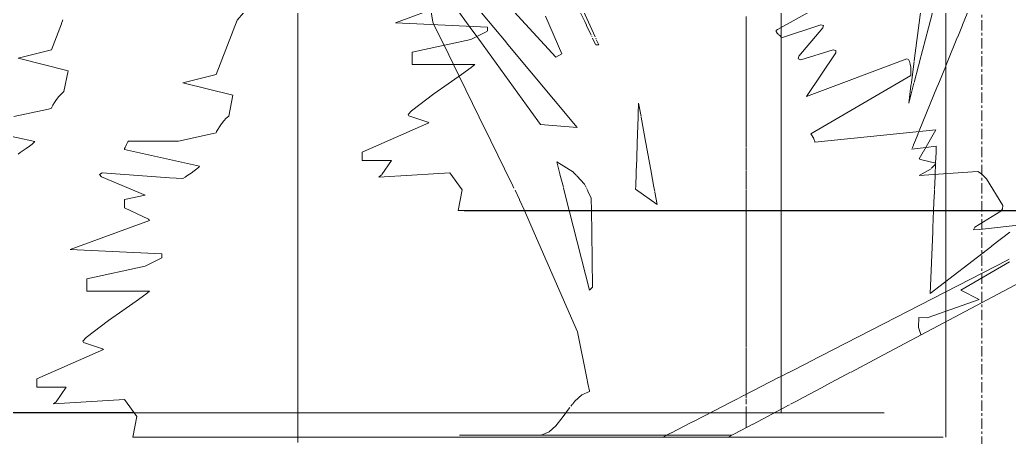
# Model space of a CAD drawing. Header units: inches. Extents: x -8991 to -6983, y -226 to 479.
# Drawn here: x -7423.88 to -7376.06, y -56.16 to -35.99 of the extents above; entities that cross this region are included whole.
import ezdxf

# ---------------------------------------------------------------- set-up
doc = ezdxf.new("R2010")
doc.units = ezdxf.units.IN
doc.header["$MEASUREMENT"] = 0
doc.linetypes.add('Grid Line 1_2_', pattern=[0.875, 0.5, -0.125, 0.125, -0.125])
for name, color, linetype, lineweight in [('A-DETL-GENF', 92, 'Continuous', 9), ('C-TOPO', 7, 'Continuous', 9), ('S-FNDN', 32, 'Continuous', 18), ('S-GRID-1', 1, 'Grid Line 1_2_', 9)]:
    doc.layers.add(name, color=color, linetype=linetype, lineweight=lineweight)

# ---------------------------------------------------------------- blocks, each defined once
blk = doc.blocks.new('fountain grass 26747 - fountain grass 26747-1770214-Section 26')
at = {"layer": 'A-DETL-GENF'}
for p, q in [((-8460.624, -35.3), (-8462.893, -36.136)), ((-8462.893, -36.136), (-8458.46, -36.338)), ((-8458.46, -36.338), (-8458.46, -36.539)), ((-8458.482, -36.55), (-8459.266, -36.942)), ((-8459.266, -36.942), (-8462.087, -37.547)), ((-8462.087, -37.547), (-8462.087, -38.151)), ((-8462.087, -38.151), (-8459.065, -38.151)), ((-8459.065, -38.151), (-8459.247, -38.299)), ((-8459.715, -38.633), (-8460.353, -39.082)), ((-8459.247, -38.299), (-8459.715, -38.633)), ((-8460.353, -39.082), (-8461.045, -39.573)), ((-8461.045, -39.573), (-8462.129, -40.389)), ((-8462.129, -40.389), (-8462.289, -40.569)), ((-8462.289, -40.569), (-8462.254, -40.635)), ((-8462.254, -40.635), (-8461.341, -40.936)), ((-8461.281, -40.972), (-8464.505, -42.383)), ((-8461.341, -40.936), (-8461.281, -40.972)), ((-8464.505, -42.383), (-8464.505, -42.786)), ((-8464.505, -42.786), (-8463.095, -42.786)), ((-8463.095, -42.786), (-8463.566, -43.467)), ((-8463.58, -43.487), (-8463.699, -43.591)), ((-8462.906, -43.545), (-8460.274, -43.39)), ((-8460.274, -43.39), (-8459.669, -44.196)), ((-8463.699, -43.591), (-8462.924, -43.546)), ((-8459.669, -44.196), (-8459.871, -45.203)), ((-8459.871, -45.203), (-8433.643, -45.206)), ((-8459.573, -45.211), (-8446.944, -45.211)), ((-8458.895, -45.211), (-8459.573, -45.211)), ((-8458.545, -45.211), (-8458.895, -45.211)), ((-8455.619, -45.211), (-8458.545, -45.211)), ((-8452.073, -45.211), (-8455.619, -45.211)), ((-8451.029, -45.211), (-8452.073, -45.211)), ((-8450.274, -45.211), (-8451.029, -45.211)), ((-8445.009, -45.211), (-8450.261, -45.211)), ((-8446.944, -45.211), (-8438.309, -45.211)), ((-8437.794, -45.211), (-8445.009, -45.211)), ((-8438.309, -45.211), (-8437.582, -45.211)), ((-8436.893, -45.211), (-8437.794, -45.211)), ((-8437.582, -45.211), (-8430.941, -45.211)), ((-8433.645, -45.211), (-8436.893, -45.211)), ((-8431.865, -45.211), (-8433.636, -45.211)), ((-8433.631, -45.206), (-8420.702, -45.207))]:
    blk.add_line(p, q, dxfattribs=at)
blk = doc.blocks.new('fountain grass 26747 - fountain grass 26747-V34-Section 26')
at = {"layer": 'A-DETL-GENF'}
for p, q in [((-8467.611, -33.636), (-8467.611, -37.464)), ((-8467.611, -36.465), (-8467.611, -35.457)), ((-8444.44, -36.465), (-8442.626, -35.457)), ((-8467.611, -36.23), (-8467.611, -36.868)), ((-8467.611, -36.263), (-8467.611, -36.23)), ((-8467.611, -36.384), (-8467.611, -36.263)), ((-8442.348, -36.23), (-8444.238, -36.868)), ((-8442.223, -36.263), (-8442.348, -36.23)), ((-8442.245, -36.384), (-8442.223, -36.263)), ((-8467.611, -37.753), (-8467.611, -36.384)), ((-8467.611, -36.502), (-8467.611, -36.465)), ((-8467.611, -36.56), (-8467.611, -36.502)), ((-8467.611, -36.628), (-8467.611, -36.56)), ((-8467.611, -36.701), (-8467.611, -36.628)), ((-8467.611, -36.771), (-8467.611, -36.701)), ((-8467.611, -36.829), (-8467.611, -36.771)), ((-8444.498, -36.502), (-8444.44, -36.465)), ((-8444.497, -36.56), (-8444.498, -36.502)), ((-8444.453, -36.628), (-8444.497, -36.56)), ((-8444.411, -36.675), (-8444.453, -36.628)), ((-8444.317, -36.771), (-8444.387, -36.701)), ((-8444.261, -36.829), (-8444.317, -36.771)), ((-8443.402, -37.753), (-8442.245, -36.384)), ((-8467.611, -36.868), (-8467.611, -36.829)), ((-8467.611, -37.184), (-8467.611, -37.344)), ((-8467.611, -37.464), (-8467.611, -37.184)), ((-8444.238, -36.868), (-8444.261, -36.829)), ((-8467.611, -37.344), (-8467.611, -37.748)), ((-8467.611, -37.435), (-8467.611, -37.916)), ((-8467.611, -37.472), (-8467.611, -37.435)), ((-8467.611, -37.586), (-8467.611, -37.472)), ((-8467.611, -39.689), (-8467.611, -37.586)), ((-8467.611, -37.748), (-8467.611, -38.472)), ((-8467.611, -37.875), (-8467.611, -37.753)), ((-8443.432, -37.875), (-8443.402, -37.753)), ((-8441.741, -37.435), (-8443.315, -37.916)), ((-8443.029, -39.689), (-8441.614, -37.586)), ((-8441.619, -37.472), (-8441.741, -37.435)), ((-8441.614, -37.586), (-8441.619, -37.472)), ((-8467.611, -37.907), (-8467.611, -37.875)), ((-8467.611, -37.875), (-8467.611, -38.548)), ((-8467.611, -37.916), (-8467.611, -37.875)), ((-8467.611, -37.996), (-8467.611, -37.907)), ((-8467.611, -38.126), (-8467.611, -37.996)), ((-8467.611, -38.277), (-8467.611, -38.126)), ((-8443.315, -37.916), (-8443.432, -37.875)), ((-8438.193, -37.875), (-8443.029, -39.689)), ((-8438.113, -37.907), (-8438.193, -37.875)), ((-8438.058, -37.996), (-8438.113, -37.907)), ((-8438.022, -38.126), (-8438.058, -37.996)), ((-8438.002, -38.277), (-8438.022, -38.126)), ((-8467.611, -38.432), (-8467.611, -38.277)), ((-8467.611, -38.573), (-8467.611, -38.432)), ((-8467.611, -38.472), (-8467.611, -38.498)), ((-8467.611, -38.498), (-8467.611, -38.593)), ((-8467.611, -38.548), (-8467.611, -39.689)), ((-8467.611, -38.681), (-8467.611, -38.573)), ((-8467.611, -38.593), (-8467.611, -38.787)), ((-8467.611, -38.673), (-8467.611, -38.826)), ((-8467.611, -41.091), (-8467.611, -38.673)), ((-8467.611, -39.845), (-8467.611, -38.681)), ((-8442.828, -41.502), (-8437.992, -38.681)), ((-8437.994, -38.421), (-8438.002, -38.277)), ((-8437.991, -38.573), (-8437.993, -38.432)), ((-8437.992, -38.681), (-8437.991, -38.573)), ((-8467.611, -38.787), (-8467.611, -39.106)), ((-8467.611, -38.826), (-8467.611, -40.285)), ((-8467.611, -39.066), (-8467.611, -39.076)), ((-8467.611, -40.285), (-8467.611, -39.066)), ((-8467.611, -39.076), (-8467.611, -39.184)), ((-8467.611, -39.106), (-8467.611, -39.578)), ((-8467.611, -39.184), (-8467.611, -40.028)), ((-8467.611, -39.435), (-8467.611, -39.479)), ((-8467.611, -40.105), (-8467.611, -39.435)), ((-8467.611, -39.479), (-8467.611, -39.564)), ((-8467.611, -39.564), (-8467.611, -40.595)), ((-8467.611, -39.578), (-8467.611, -41.091)), ((-8467.611, -41.498), (-8467.611, -39.845)), ((-8467.611, -40.028), (-8467.611, -40.084)), ((-8467.611, -40.084), (-8467.611, -40.105)), ((-8467.611, -40.595), (-8467.611, -40.688)), ((-8467.611, -40.688), (-8467.611, -41.091)), ((-8467.611, -41.091), (-8467.611, -42.099)), ((-8467.611, -41.142), (-8467.611, -43.912)), ((-8467.611, -42.099), (-8467.611, -41.142)), ((-8467.611, -42.711), (-8467.611, -41.301)), ((-8467.611, -41.301), (-8467.611, -41.632)), ((-8467.611, -41.543), (-8467.611, -41.502)), ((-8467.611, -41.593), (-8467.611, -41.551)), ((-8442.795, -41.543), (-8442.828, -41.502)), ((-8442.757, -41.601), (-8442.795, -41.543)), ((-8436.783, -41.301), (-8442.626, -41.905)), ((-8437.384, -42.353), (-8436.783, -41.301)), ((-8467.611, -41.67), (-8467.611, -41.601)), ((-8467.611, -41.632), (-8467.611, -41.905)), ((-8467.611, -41.742), (-8467.611, -41.67)), ((-8467.611, -41.81), (-8467.611, -41.742)), ((-8467.611, -41.867), (-8467.611, -41.81)), ((-8467.611, -41.905), (-8467.611, -41.867)), ((-8442.719, -41.67), (-8442.757, -41.601)), ((-8442.689, -41.731), (-8442.719, -41.67)), ((-8442.66, -41.796), (-8442.684, -41.742)), ((-8442.634, -41.867), (-8442.654, -41.81)), ((-8442.626, -41.905), (-8442.632, -41.876)), ((-8437.589, -42.711), (-8437.396, -42.375)), ((-8467.611, -42.744), (-8467.611, -42.711)), ((-8467.611, -42.913), (-8467.611, -42.744)), ((-8467.611, -42.984), (-8467.611, -42.913)), ((-8467.611, -43.186), (-8467.611, -42.984)), ((-8437.533, -42.744), (-8437.589, -42.711)), ((-8436.783, -42.913), (-8437.533, -42.744)), ((-8436.994, -43.165), (-8436.813, -42.984)), ((-8436.813, -42.984), (-8436.783, -42.913)), ((-8467.611, -43.517), (-8467.611, -43.191)), ((-8467.611, -43.432), (-8467.611, -43.316)), ((-8467.611, -43.316), (-8467.611, -43.517)), ((-8467.611, -43.677), (-8467.611, -43.432)), ((-8437.589, -43.517), (-8437.019, -43.189)), ((-8434.768, -43.316), (-8437.589, -43.517)), ((-8434.576, -43.432), (-8434.753, -43.324)), ((-8434.338, -43.677), (-8434.563, -43.446)), ((-8467.611, -44.969), (-8467.611, -43.677)), ((-8467.611, -43.912), (-8467.611, -44.517)), ((-8433.555, -44.968), (-8434.338, -43.677)), ((-8467.611, -44.517), (-8467.611, -44.681)), ((-8467.611, -44.681), (-8467.611, -45.019)), ((-8467.611, -45.129), (-8467.611, -44.969)), ((-8467.611, -45.019), (-8467.611, -45.473)), ((-8467.611, -45.227), (-8467.611, -45.129)), ((-8467.611, -45.438), (-8467.611, -45.227)), ((-8434.905, -46.004), (-8433.651, -45.227)), ((-8433.651, -45.227), (-8433.559, -45.129)), ((-8433.559, -45.129), (-8433.555, -44.968)), ((-8467.611, -46.004), (-8467.611, -45.444)), ((-8467.611, -45.473), (-8467.611, -45.988)), ((-8467.611, -45.935), (-8467.611, -45.882)), ((-8467.611, -45.882), (-8467.611, -46.115)), ((-8432.519, -45.882), (-8434.684, -46.115)), ((-8467.611, -46.058), (-8467.611, -45.935)), ((-8467.611, -45.988), (-8467.611, -46.508)), ((-8467.611, -46.136), (-8467.611, -46.004)), ((-8467.611, -46.212), (-8467.611, -46.058)), ((-8467.611, -46.115), (-8467.611, -46.136)), ((-8467.611, -46.676), (-8467.611, -46.212)), ((-8434.969, -46.136), (-8434.905, -46.004)), ((-8434.684, -46.115), (-8434.969, -46.136)), ((-8467.611, -46.508), (-8467.611, -46.976)), ((-8467.611, -47.144), (-8467.611, -46.689)), ((-8467.611, -46.976), (-8467.611, -47.189)), ((-8467.611, -47.271), (-8467.611, -47.144)), ((-8467.611, -47.189), (-8467.611, -47.337)), ((-8467.611, -47.658), (-8467.611, -47.271)), ((-8467.611, -47.337), (-8467.611, -49.957)), ((-8467.611, -47.748), (-8467.611, -47.677)), ((-8467.611, -47.95), (-8467.611, -47.748)), ((-8467.611, -48.353), (-8467.611, -47.95)), ((-8467.611, -48.756), (-8467.611, -48.353)), ((-8467.611, -49.54), (-8467.611, -48.756)), ((-8467.611, -49.965), (-8467.611, -49.562)), ((-8467.611, -49.957), (-8467.611, -50.36)), ((-8467.611, -50.021), (-8467.611, -49.986)), ((-8467.611, -50.771), (-8467.611, -50.021)), ((-8467.611, -50.36), (-8467.611, -50.964)), ((-8467.611, -50.816), (-8467.611, -50.771)), ((-8467.611, -50.972), (-8467.611, -50.828)), ((-8467.611, -50.964), (-8467.611, -51.972)), ((-8467.611, -51.055), (-8467.611, -50.972)), ((-8467.611, -51.179), (-8467.611, -51.055)), ((-8467.611, -51.778), (-8467.611, -51.179)), ((-8467.611, -52.181), (-8467.611, -51.778)), ((-8467.611, -51.972), (-8467.611, -52.076)), ((-8467.611, -52.076), (-8467.611, -52.208)), ((-8467.611, -52.584), (-8467.611, -52.181)), ((-8467.611, -52.208), (-8467.611, -52.352)), ((-8467.611, -52.352), (-8467.611, -52.495)), ((-8467.611, -52.495), (-8467.611, -52.623)), ((-8467.611, -52.64), (-8467.611, -52.584)), ((-8467.611, -52.623), (-8467.611, -52.722)), ((-8467.611, -53.299), (-8467.611, -52.64)), ((-8467.611, -52.722), (-8467.611, -52.778)), ((-8467.611, -52.778), (-8467.611, -52.818)), ((-8467.611, -52.818), (-8467.611, -53.181)), ((-8467.611, -53.181), (-8467.611, -53.221)), ((-8467.611, -53.221), (-8467.611, -53.279)), ((-8467.611, -53.279), (-8467.611, -53.347)), ((-8467.611, -53.39), (-8467.611, -53.309)), ((-8467.611, -53.347), (-8467.611, -53.418)), ((-8467.611, -53.501), (-8467.611, -53.39)), ((-8467.611, -53.418), (-8467.611, -53.486)), ((-8467.611, -53.486), (-8467.611, -53.543)), ((-8467.611, -53.573), (-8467.611, -53.512)), ((-8467.611, -53.543), (-8467.611, -53.584)), ((-8467.611, -53.584), (-8467.611, -54.39)), ((-8467.611, -53.663), (-8467.611, -53.636)), ((-8467.611, -53.713), (-8467.611, -53.685)), ((-8467.611, -54.16), (-8467.611, -53.751)), ((-8467.611, -54.599), (-8467.611, -54.202)), ((-8467.611, -54.39), (-8467.611, -54.438)), ((-8467.611, -54.438), (-8467.611, -54.517)), ((-8467.611, -54.517), (-8467.611, -54.615)), ((-8467.611, -54.658), (-8467.611, -54.607)), ((-8467.611, -54.615), (-8467.611, -54.723)), ((-8467.611, -54.967), (-8467.611, -54.678)), ((-8467.611, -54.948), (-8467.611, -54.711)), ((-8467.611, -54.711), (-8467.611, -54.793)), ((-8467.611, -54.723), (-8467.611, -54.829)), ((-8467.611, -54.793), (-8467.611, -54.906)), ((-8467.611, -54.829), (-8467.611, -54.923)), ((-8467.611, -54.906), (-8467.611, -55.8)), ((-8467.611, -54.923), (-8467.611, -54.994)), ((-8467.611, -54.994), (-8467.611, -54.948)), ((-8467.611, -55.186), (-8467.611, -54.977)), ((-8467.611, -55.227), (-8467.611, -55.204)), ((-8467.611, -55.405), (-8467.611, -55.246)), ((-8467.611, -56.156), (-8467.611, -55.405)), ((-8467.611, -55.8), (-8467.611, -56.002)), ((-8467.611, -56.002), (-8467.611, -56.405))]:
    blk.add_line(p, q, dxfattribs=at)
blk = doc.blocks.new('fountain grass 26747 - fountain grass 26747-V35-Section 26')
at = {"layer": 'A-DETL-GENF'}
for p, q in [((-8470.243, -35.645), (-8470.556, -36.006)), ((-8436.303, -35.645), (-8436.303, -36.006)), ((-8470.556, -36.006), (-8471.564, -38.626)), ((-8436.303, -36.346), (-8436.303, -35.94)), ((-8436.303, -36.006), (-8436.303, -38.626)), ((-8436.303, -36.417), (-8436.303, -36.346)), ((-8436.303, -36.619), (-8436.303, -36.417)), ((-8436.303, -37.022), (-8436.303, -36.619)), ((-8436.303, -37.425), (-8436.303, -37.022)), ((-8436.303, -38.209), (-8436.303, -37.425)), ((-8436.303, -38.634), (-8436.303, -38.231)), ((-8471.564, -38.626), (-8473.176, -39.029)), ((-8436.303, -38.626), (-8436.303, -39.029)), ((-8436.303, -38.69), (-8436.303, -38.655)), ((-8436.303, -39.44), (-8436.303, -38.69)), ((-8473.176, -39.029), (-8470.758, -39.633)), ((-8436.303, -39.029), (-8436.303, -39.633)), ((-8470.758, -39.633), (-8470.959, -40.641)), ((-8436.303, -39.641), (-8436.303, -39.44)), ((-8436.303, -39.633), (-8436.303, -40.641)), ((-8436.303, -39.724), (-8436.303, -39.641)), ((-8436.303, -39.848), (-8436.303, -39.724)), ((-8436.303, -40.447), (-8436.303, -39.848)), ((-8470.959, -40.641), (-8471.076, -40.745)), ((-8436.303, -40.85), (-8436.303, -40.447)), ((-8436.303, -40.641), (-8436.303, -40.745)), ((-8471.308, -41.021), (-8471.409, -41.164)), ((-8471.195, -40.876), (-8471.308, -41.021)), ((-8471.076, -40.745), (-8471.195, -40.876)), ((-8436.303, -40.745), (-8436.303, -40.877)), ((-8436.303, -41.253), (-8436.303, -40.85)), ((-8436.303, -40.877), (-8436.303, -41.021)), ((-8436.303, -41.021), (-8436.303, -41.164)), ((-8471.707, -41.487), (-8473.377, -41.85)), ((-8471.564, -41.447), (-8471.707, -41.487)), ((-8471.544, -41.391), (-8471.564, -41.447)), ((-8471.49, -41.292), (-8471.544, -41.391)), ((-8471.409, -41.164), (-8471.49, -41.292)), ((-8436.303, -41.164), (-8436.303, -41.292)), ((-8436.303, -41.309), (-8436.303, -41.253)), ((-8436.303, -41.292), (-8436.303, -41.391)), ((-8436.303, -42.059), (-8436.303, -41.309)), ((-8436.303, -41.391), (-8436.303, -41.447)), ((-8436.303, -41.447), (-8436.303, -41.487)), ((-8436.303, -41.487), (-8436.303, -41.85)), ((-8475.901, -42.016), (-8475.937, -42.087)), ((-8475.863, -41.948), (-8475.901, -42.016)), ((-8475.826, -41.89), (-8475.863, -41.948)), ((-8475.795, -41.85), (-8475.826, -41.89)), ((-8473.377, -41.85), (-8475.795, -41.85)), ((-8436.303, -41.85), (-8436.303, -41.89)), ((-8436.303, -41.89), (-8436.303, -41.948)), ((-8436.303, -41.948), (-8436.303, -42.016)), ((-8436.303, -42.016), (-8436.303, -42.087)), ((-8436.303, -42.241), (-8436.303, -42.059)), ((-8475.989, -42.212), (-8475.997, -42.253)), ((-8475.997, -42.253), (-8472.37, -43.059)), ((-8475.968, -42.155), (-8475.989, -42.212)), ((-8475.937, -42.087), (-8475.968, -42.155)), ((-8436.303, -42.087), (-8436.303, -42.155)), ((-8436.303, -42.155), (-8436.303, -42.212)), ((-8436.303, -42.212), (-8436.303, -42.253)), ((-8436.303, -42.253), (-8436.303, -43.059)), ((-8436.303, -42.332), (-8436.303, -42.261)), ((-8436.303, -42.381), (-8436.303, -42.354)), ((-8436.303, -42.865), (-8436.303, -42.403)), ((-8436.303, -43.268), (-8436.303, -42.865)), ((-8477.068, -43.38), (-8477.206, -43.462)), ((-8477.206, -43.462), (-8477.106, -43.575)), ((-8473.824, -43.617), (-8477.068, -43.38)), ((-8472.928, -43.498), (-8473.068, -43.592)), ((-8472.774, -43.391), (-8472.928, -43.498)), ((-8472.624, -43.284), (-8472.774, -43.391)), ((-8472.494, -43.186), (-8472.624, -43.284)), ((-8472.404, -43.107), (-8472.494, -43.186)), ((-8472.37, -43.059), (-8472.404, -43.107)), ((-8436.303, -43.059), (-8436.303, -43.107)), ((-8436.303, -43.107), (-8436.303, -43.186)), ((-8436.303, -43.186), (-8436.303, -43.284)), ((-8436.303, -43.422), (-8436.303, -43.276)), ((-8436.303, -43.284), (-8436.303, -43.391)), ((-8436.303, -43.617), (-8436.303, -43.38)), ((-8436.303, -43.38), (-8436.303, -43.462)), ((-8436.303, -43.391), (-8436.303, -43.498)), ((-8436.303, -43.873), (-8436.303, -43.425)), ((-8436.303, -43.462), (-8436.303, -43.575)), ((-8436.303, -43.498), (-8436.303, -43.592)), ((-8477.106, -43.575), (-8474.989, -44.469)), ((-8473.176, -43.663), (-8473.824, -43.617)), ((-8473.068, -43.592), (-8473.176, -43.663)), ((-8436.303, -43.575), (-8436.303, -44.469)), ((-8436.303, -43.592), (-8436.303, -43.663)), ((-8436.303, -43.663), (-8436.303, -43.617)), ((-8436.303, -44.074), (-8436.303, -43.873)), ((-8436.303, -44.88), (-8436.303, -44.074)), ((-8474.989, -44.469), (-8475.997, -44.671)), ((-8475.997, -44.671), (-8475.997, -45.074)), ((-8436.303, -44.469), (-8436.303, -44.671)), ((-8436.303, -44.671), (-8436.303, -45.074)), ((-8436.303, -45.283), (-8436.303, -44.88)), ((-8475.997, -45.074), (-8474.837, -45.626)), ((-8436.303, -45.074), (-8436.303, -45.626)), ((-8436.303, -46.089), (-8436.303, -45.283)), ((-8474.788, -45.678), (-8478.616, -47.088)), ((-8474.837, -45.626), (-8474.788, -45.678)), ((-8436.303, -45.626), (-8436.303, -45.678)), ((-8436.303, -45.678), (-8436.303, -47.088)), ((-8436.303, -45.686), (-8436.303, -46.089)), ((-8436.303, -45.887), (-8436.303, -45.686)), ((-8436.303, -47.701), (-8436.303, -45.887)), ((-8478.616, -47.088), (-8474.183, -47.29)), ((-8474.183, -47.29), (-8474.183, -47.491)), ((-8436.303, -47.088), (-8436.303, -47.29)), ((-8436.303, -47.29), (-8436.303, -47.491)), ((-8474.183, -47.491), (-8474.989, -47.894)), ((-8436.303, -47.491), (-8436.303, -47.894)), ((-8436.303, -47.765), (-8436.303, -47.701)), ((-8436.303, -48.104), (-8436.303, -47.765)), ((-8474.989, -47.894), (-8477.81, -48.499)), ((-8436.303, -47.894), (-8436.303, -48.499)), ((-8436.303, -49.917), (-8436.303, -48.104)), ((-8477.81, -48.499), (-8477.81, -49.103)), ((-8436.303, -48.499), (-8436.303, -49.103)), ((-8477.81, -49.103), (-8474.788, -49.103)), ((-8474.788, -49.103), (-8474.97, -49.251)), ((-8436.303, -49.103), (-8436.303, -49.251)), ((-8475.437, -49.585), (-8476.076, -50.034)), ((-8474.97, -49.251), (-8475.437, -49.585)), ((-8436.303, -49.251), (-8436.303, -49.585)), ((-8436.303, -49.585), (-8436.303, -50.034)), ((-8476.076, -50.034), (-8476.768, -50.525)), ((-8436.303, -49.947), (-8436.303, -49.917)), ((-8436.303, -50.026), (-8436.303, -49.947)), ((-8436.303, -50.135), (-8436.303, -50.026)), ((-8436.303, -50.034), (-8436.303, -50.525)), ((-8436.303, -50.257), (-8436.303, -50.135)), ((-8476.768, -50.525), (-8477.852, -51.341)), ((-8436.303, -50.374), (-8436.303, -50.257)), ((-8436.303, -50.468), (-8436.303, -50.395)), ((-8436.303, -50.522), (-8436.303, -50.468)), ((-8436.303, -52.721), (-8436.303, -50.522)), ((-8436.303, -50.525), (-8436.303, -51.341)), ((-8477.852, -51.341), (-8478.012, -51.521)), ((-8478.012, -51.521), (-8477.976, -51.587)), ((-8477.976, -51.587), (-8477.063, -51.888)), ((-8436.303, -51.341), (-8436.303, -51.521)), ((-8436.303, -51.521), (-8436.303, -51.587)), ((-8436.303, -51.587), (-8436.303, -51.888)), ((-8477.004, -51.924), (-8480.228, -53.335)), ((-8477.063, -51.888), (-8477.004, -51.924)), ((-8436.303, -51.888), (-8436.303, -51.924)), ((-8436.303, -51.924), (-8436.303, -53.335)), ((-8480.228, -53.335), (-8480.228, -53.738)), ((-8436.303, -53.335), (-8436.303, -53.738)), ((-8480.228, -53.738), (-8478.818, -53.738)), ((-8478.818, -53.738), (-8479.303, -54.439)), ((-8436.303, -53.738), (-8436.303, -54.439)), ((-8479.422, -54.544), (-8475.997, -54.342)), ((-8479.303, -54.439), (-8479.422, -54.544)), ((-8475.997, -54.342), (-8475.392, -55.148)), ((-8436.303, -54.544), (-8436.303, -54.342)), ((-8436.303, -54.342), (-8436.303, -55.148)), ((-8436.303, -54.439), (-8436.303, -54.544)), ((-8475.392, -55.148), (-8475.594, -56.156)), ((-8436.303, -55.148), (-8436.303, -56.156)), ((-8475.594, -56.156), (-8436.425, -56.159))]:
    blk.add_line(p, q, dxfattribs=at)
blk = doc.blocks.new('fountain grass 26747 - fountain grass 26747-V37-Section 26')
at = {"layer": 'A-DETL-GENF'}
for p, q in [((-8444.268, -34.82), (-8444.268, -37.439)), ((-8479.046, -36.183), (-8479.529, -37.439)), ((-8478.974, -35.996), (-8479.04, -36.169)), ((-8444.268, -36.357), (-8444.268, -36.323)), ((-8444.268, -36.819), (-8444.268, -36.369)), ((-8444.268, -37.005), (-8444.268, -36.828)), ((-8444.268, -37.096), (-8444.268, -37.056)), ((-8479.529, -37.439), (-8481.141, -37.842)), ((-8444.268, -37.439), (-8444.268, -37.842)), ((-8481.141, -37.842), (-8478.723, -38.447)), ((-8444.268, -37.842), (-8444.268, -38.447)), ((-8478.723, -38.447), (-8478.924, -39.454)), ((-8444.268, -38.447), (-8444.268, -39.454)), ((-8479.041, -39.559), (-8479.16, -39.69)), ((-8478.924, -39.454), (-8479.041, -39.559)), ((-8444.268, -39.454), (-8444.268, -39.559)), ((-8444.268, -39.559), (-8444.268, -39.69)), ((-8479.455, -40.106), (-8479.509, -40.205)), ((-8479.374, -39.978), (-8479.455, -40.106)), ((-8479.273, -39.834), (-8479.374, -39.978)), ((-8479.16, -39.69), (-8479.273, -39.834)), ((-8444.268, -39.69), (-8444.268, -39.834)), ((-8444.268, -39.834), (-8444.268, -39.978)), ((-8444.268, -39.978), (-8444.268, -40.106)), ((-8444.268, -40.106), (-8444.268, -40.205)), ((-8479.671, -40.301), (-8481.342, -40.663)), ((-8479.529, -40.26), (-8479.671, -40.301)), ((-8479.509, -40.205), (-8479.529, -40.26)), ((-8444.268, -40.205), (-8444.268, -40.26)), ((-8444.268, -40.26), (-8444.268, -40.301)), ((-8444.268, -40.301), (-8444.268, -40.663)), ((-8483.962, -41.066), (-8480.335, -41.872)), ((-8444.268, -40.663), (-8444.268, -40.704)), ((-8444.268, -40.704), (-8444.268, -40.761)), ((-8444.268, -40.761), (-8444.268, -40.829)), ((-8444.268, -40.829), (-8444.268, -40.9)), ((-8444.268, -40.9), (-8444.268, -40.968)), ((-8444.268, -40.968), (-8444.268, -41.026)), ((-8444.268, -41.026), (-8444.268, -41.051)), ((-8444.268, -41.066), (-8444.268, -41.872)), ((-8480.459, -41.999), (-8480.588, -42.098)), ((-8480.369, -41.921), (-8480.459, -41.999)), ((-8480.335, -41.872), (-8480.369, -41.921)), ((-8444.268, -41.872), (-8444.268, -41.909)), ((-8444.268, -41.921), (-8444.268, -41.997)), ((-8444.268, -41.999), (-8444.268, -42.076)), ((-8444.268, -42.076), (-8444.268, -42.004)), ((-8481.033, -42.405), (-8481.141, -42.477)), ((-8480.893, -42.311), (-8481.033, -42.405)), ((-8480.739, -42.205), (-8480.893, -42.311)), ((-8480.588, -42.098), (-8480.739, -42.205)), ((-8444.268, -42.136), (-8444.268, -42.089)), ((-8444.268, -42.098), (-8444.268, -42.197)), ((-8444.268, -42.17), (-8444.268, -42.141)), ((-8444.268, -42.236), (-8444.268, -42.197)), ((-8444.268, -42.197), (-8444.268, -42.275)), ((-8444.268, -42.431), (-8444.268, -42.197)), ((-8444.268, -42.205), (-8444.268, -42.311)), ((-8444.268, -42.275), (-8444.268, -42.389)), ((-8444.268, -42.311), (-8444.268, -42.405)), ((-8444.268, -42.389), (-8444.268, -43.277)), ((-8444.268, -42.405), (-8444.268, -42.477)), ((-8444.268, -42.477), (-8444.268, -42.431)), ((-8444.268, -43.283), (-8444.268, -43.484)), ((-8444.268, -43.501), (-8444.268, -43.887)), ((-8444.268, -43.887), (-8444.268, -44.44)), ((-8444.268, -44.44), (-8444.268, -44.492)), ((-8444.268, -44.492), (-8444.268, -45.902)), ((-8444.268, -45.902), (-8444.268, -46.104)), ((-8444.268, -46.104), (-8444.268, -46.305)), ((-8444.268, -46.305), (-8444.268, -46.704)), ((-8444.268, -46.708), (-8444.268, -47.313)), ((-8444.268, -47.334), (-8444.268, -47.917)), ((-8444.268, -47.917), (-8444.268, -48.065)), ((-8444.268, -48.065), (-8444.268, -48.399)), ((-8444.268, -48.399), (-8444.268, -48.848)), ((-8444.268, -48.848), (-8444.268, -49.339)), ((-8444.268, -49.339), (-8444.268, -50.155)), ((-8444.268, -50.155), (-8444.268, -50.335)), ((-8444.268, -50.335), (-8444.268, -50.401)), ((-8444.268, -50.401), (-8444.268, -50.702)), ((-8444.268, -50.702), (-8444.268, -50.738)), ((-8444.268, -50.738), (-8444.268, -52.148)), ((-8444.268, -52.148), (-8444.268, -52.551)), ((-8444.268, -52.551), (-8444.268, -53.253)), ((-8444.268, -53.156), (-8444.268, -53.962)), ((-8444.268, -53.357), (-8444.268, -53.156)), ((-8444.268, -53.268), (-8444.268, -53.357)), ((-8444.268, -53.962), (-8444.268, -54.969)), ((-8483.559, -54.969), (-8475.526, -54.97)), ((-8483.26, -54.977), (-8475.52, -54.977)), ((-8479.307, -54.977), (-8482.233, -54.977)), ((-8475.52, -54.977), (-8479.307, -54.977)), ((-8475.526, -54.97), (-8444.585, -54.973)), ((-8474.717, -54.977), (-8475.52, -54.977)), ((-8475.52, -54.977), (-8470.632, -54.977)), ((-8468.697, -54.977), (-8474.717, -54.977)), ((-8470.632, -54.977), (-8461.269, -54.977)), ((-8461.481, -54.977), (-8468.697, -54.977)), ((-8458.426, -54.977), (-8461.481, -54.977)), ((-8461.269, -54.977), (-8456.174, -54.977)), ((-8456.174, -54.977), (-8454.629, -54.977)), ((-8454.629, -54.977), (-8450.166, -54.977)), ((-8450.166, -54.977), (-8447.337, -54.977)), ((-8447.337, -54.977), (-8445.596, -54.977)), ((-8445.596, -54.977), (-8444.4, -54.977)), ((-8439.282, -54.977), (-8444.4, -54.977))]:
    blk.add_line(p, q, dxfattribs=at)
blk = doc.blocks.new('lupin 26755 - lupin 26755-V38-Section 26')
at = {"layer": 'A-DETL-GENF'}
for p, q in [((-8435.498, -36.236), (-8431.526, -26.514)), ((-8459.404, -34.851), (-8457.555, -37.069)), ((-8459.331, -36.298), (-8460.173, -35.134)), ((-8455.152, -37.788), (-8457.718, -34.989)), ((-8437.833, -37.978), (-8437.466, -35.154)), ((-8436.844, -35.259), (-8437.137, -36.372)), ((-8461.189, -35.508), (-8461.101, -36.102)), ((-8455.644, -35.808), (-8454.855, -37.64)), ((-8453.756, -36.066), (-8454, -35.551)), ((-8453.818, -35.578), (-8453.248, -36.819)), ((-8445.957, -36.443), (-8445.957, -35.836)), ((-8445.957, -35.836), (-8445.957, -36.443)), ((-8445.957, -36.443), (-8445.957, -35.836)), ((-8445.957, -35.836), (-8445.957, -36.102)), ((-8445.957, -36.443), (-8445.957, -35.836)), ((-8445.957, -35.836), (-8445.957, -36.443)), ((-8445.957, -36.443), (-8445.957, -35.836)), ((-8445.957, -35.836), (-8445.957, -36.443)), ((-8445.957, -36.443), (-8445.957, -35.836)), ((-8445.957, -35.836), (-8445.957, -36.443)), ((-8461.101, -36.102), (-8461.043, -36.22)), ((-8461.032, -36.242), (-8460.801, -36.713)), ((-8458.972, -36.795), (-8459.331, -36.298)), ((-8453.667, -36.255), (-8453.754, -36.072)), ((-8453.446, -36.724), (-8453.665, -36.26)), ((-8445.957, -36.102), (-8445.957, -36.443)), ((-8435.731, -36.807), (-8435.499, -36.24)), ((-8460.798, -36.721), (-8460.554, -37.218)), ((-8458.876, -36.927), (-8458.972, -36.795)), ((-8453.404, -36.813), (-8453.415, -36.79)), ((-8445.957, -36.452), (-8445.957, -36.503)), ((-8445.957, -36.503), (-8445.957, -36.452)), ((-8445.957, -36.503), (-8445.957, -36.452)), ((-8445.957, -36.452), (-8445.957, -36.503)), ((-8445.957, -36.503), (-8445.957, -36.452)), ((-8445.957, -36.452), (-8445.957, -36.503)), ((-8445.957, -36.503), (-8445.957, -36.452)), ((-8445.957, -36.452), (-8445.957, -36.503)), ((-8445.957, -36.503), (-8445.957, -36.452)), ((-8445.957, -36.452), (-8445.957, -36.503)), ((-8445.957, -36.749), (-8445.957, -36.518)), ((-8445.957, -36.518), (-8445.957, -36.749)), ((-8445.957, -36.749), (-8445.957, -36.518)), ((-8445.957, -36.518), (-8445.957, -36.749)), ((-8445.957, -36.749), (-8445.957, -36.518)), ((-8445.957, -36.518), (-8445.957, -36.749)), ((-8445.957, -36.749), (-8445.957, -36.518)), ((-8445.957, -36.518), (-8445.957, -36.749)), ((-8445.957, -36.749), (-8445.957, -36.518)), ((-8445.957, -36.518), (-8445.957, -36.749)), ((-8445.957, -38.092), (-8445.957, -36.767)), ((-8445.957, -36.767), (-8445.957, -38.092)), ((-8445.957, -38.092), (-8445.957, -36.767)), ((-8445.957, -36.767), (-8445.957, -38.092)), ((-8445.957, -38.092), (-8445.957, -36.767)), ((-8445.957, -36.767), (-8445.957, -38.092)), ((-8445.957, -37.788), (-8445.957, -36.767)), ((-8445.957, -36.767), (-8445.957, -37.64)), ((-8445.957, -37.195), (-8445.957, -36.767)), ((-8445.957, -36.767), (-8445.957, -37.195)), ((-8437.14, -36.384), (-8437.571, -38.017)), ((-8460.554, -37.218), (-8460.097, -38.151)), ((-8456.366, -40.397), (-8458.873, -36.931)), ((-8457.544, -37.082), (-8454.114, -41.199)), ((-8453.229, -37.184), (-8453.377, -36.87)), ((-8453.076, -37.195), (-8453.224, -37.195)), ((-8453.221, -36.879), (-8453.199, -36.925)), ((-8453.181, -36.966), (-8453.076, -37.195)), ((-8436.238, -38.049), (-8435.736, -36.819)), ((-8454.855, -37.64), (-8455.152, -37.788)), ((-8445.957, -37.64), (-8445.957, -37.788)), ((-8460.097, -38.151), (-8459.824, -38.71)), ((-8445.957, -38.641), (-8445.957, -38.107)), ((-8445.957, -38.107), (-8445.957, -38.641)), ((-8445.957, -38.641), (-8445.957, -38.107)), ((-8445.957, -38.107), (-8445.957, -39.173)), ((-8445.957, -39.173), (-8445.957, -38.107)), ((-8445.957, -38.107), (-8445.957, -39.173)), ((-8437.967, -39.011), (-8437.835, -37.996)), ((-8437.622, -38.21), (-8437.837, -39.026)), ((-8437.576, -38.035), (-8437.621, -38.207)), ((-8436.69, -39.155), (-8436.311, -38.226)), ((-8436.304, -38.209), (-8436.241, -38.056)), ((-8459.824, -38.71), (-8458.855, -40.689)), ((-8445.957, -39.173), (-8445.957, -38.645)), ((-8445.957, -38.645), (-8445.957, -39.173)), ((-8445.957, -39.173), (-8445.957, -38.645)), ((-8445.957, -40.098), (-8445.957, -39.183)), ((-8445.957, -39.183), (-8445.957, -40.012)), ((-8445.957, -40.012), (-8445.957, -39.183)), ((-8445.957, -39.183), (-8445.957, -40.098)), ((-8445.957, -40.098), (-8445.957, -39.183)), ((-8445.957, -39.183), (-8445.957, -40.098)), ((-8438.097, -40.012), (-8437.988, -39.173)), ((-8437.878, -39.179), (-8438.097, -40.012)), ((-8437.988, -39.168), (-8437.969, -39.027)), ((-8437.842, -39.043), (-8437.876, -39.173)), ((-8437.587, -41.35), (-8436.701, -39.181)), ((-8451.166, -40.525), (-8451.148, -40.012)), ((-8451.03, -40.66), (-8451.148, -40.012)), ((-8445.957, -40.098), (-8445.957, -40.012)), ((-8445.957, -40.098), (-8445.957, -40.012)), ((-8445.957, -40.193), (-8445.957, -40.119)), ((-8445.957, -40.193), (-8445.957, -40.119)), ((-8445.957, -40.193), (-8445.957, -40.119)), ((-8445.957, -40.119), (-8445.957, -40.193)), ((-8445.957, -40.193), (-8445.957, -40.119)), ((-8445.957, -40.119), (-8445.957, -40.193)), ((-8455.893, -41.05), (-8456.361, -40.404)), ((-8451.171, -40.67), (-8451.167, -40.547)), ((-8445.957, -41.945), (-8445.957, -40.201)), ((-8445.957, -41.945), (-8445.957, -40.201)), ((-8445.957, -41.945), (-8445.957, -40.201)), ((-8445.957, -40.201), (-8445.957, -41.945)), ((-8445.957, -41.05), (-8445.957, -40.201)), ((-8445.957, -40.201), (-8445.957, -41.199)), ((-8458.85, -40.699), (-8458.296, -41.832)), ((-8454.114, -41.199), (-8455.893, -41.05)), ((-8451.217, -41.946), (-8451.172, -40.682)), ((-8450.795, -41.955), (-8451.025, -40.69)), ((-8445.957, -41.199), (-8445.957, -41.07)), ((-8437.853, -42), (-8437.659, -41.527)), ((-8437.656, -41.519), (-8437.61, -41.408)), ((-8458.294, -41.834), (-8457.292, -43.881)), ((-8451.26, -43.151), (-8451.22, -42.034)), ((-8451.219, -42.017), (-8451.218, -41.988)), ((-8451.218, -41.986), (-8451.217, -41.96)), ((-8450.788, -41.989), (-8450.793, -41.961)), ((-8450.781, -42.028), (-8450.787, -41.997)), ((-8450.53, -43.412), (-8450.78, -42.034)), ((-8445.957, -42.027), (-8445.957, -41.95)), ((-8445.957, -42.027), (-8445.957, -41.95)), ((-8445.957, -42.027), (-8445.957, -41.95)), ((-8445.957, -41.95), (-8445.957, -42.027)), ((-8445.957, -42.09), (-8445.957, -42.04)), ((-8445.957, -42.09), (-8445.957, -42.04)), ((-8445.957, -42.09), (-8445.957, -42.04)), ((-8445.957, -42.04), (-8445.957, -42.09)), ((-8437.9, -42.118), (-8437.873, -42.05)), ((-8437.87, -42.043), (-8437.86, -42.019)), ((-8445.957, -42.125), (-8445.957, -42.09)), ((-8445.957, -42.09), (-8445.957, -42.125)), ((-8445.957, -42.125), (-8445.957, -42.09)), ((-8445.957, -42.125), (-8445.957, -42.09)), ((-8445.957, -42.125), (-8445.957, -42.09)), ((-8445.957, -42.09), (-8445.957, -42.125)), ((-8445.957, -43.259), (-8445.957, -42.153)), ((-8445.957, -42.153), (-8445.957, -42.237)), ((-8445.957, -42.237), (-8445.957, -42.153)), ((-8445.957, -43.259), (-8445.957, -42.153)), ((-8445.957, -43.259), (-8445.957, -42.153)), ((-8445.957, -42.153), (-8445.957, -43.259)), ((-8437.269, -42.152), (-8437.949, -42.237)), ((-8437.948, -42.234), (-8437.937, -42.207)), ((-8437.922, -42.17), (-8437.905, -42.13)), ((-8436.763, -42.088), (-8437.269, -42.152)), ((-8436.797, -42.909), (-8436.775, -42.391)), ((-8436.774, -42.369), (-8436.769, -42.227)), ((-8436.769, -42.227), (-8436.766, -42.167)), ((-8436.766, -42.155), (-8436.763, -42.088)), ((-8454.954, -43.424), (-8455.101, -42.844)), ((-8454.3, -43.351), (-8455.101, -42.844)), ((-8445.957, -43.259), (-8445.957, -42.844)), ((-8445.957, -43.259), (-8445.957, -42.844)), ((-8436.82, -43.459), (-8436.799, -42.952)), ((-8454.92, -43.559), (-8454.95, -43.439)), ((-8454.293, -43.359), (-8454.158, -43.505)), ((-8451.29, -44), (-8451.27, -43.437)), ((-8451.27, -43.427), (-8451.261, -43.174)), ((-8450.426, -43.98), (-8450.527, -43.424)), ((-8445.957, -43.409), (-8445.957, -43.278)), ((-8445.957, -43.278), (-8445.957, -43.876)), ((-8445.957, -43.876), (-8445.957, -43.278)), ((-8445.957, -43.876), (-8445.957, -43.278)), ((-8445.957, -43.344), (-8445.957, -43.278)), ((-8445.957, -43.876), (-8445.957, -43.278)), ((-8445.957, -43.876), (-8445.957, -43.278)), ((-8445.957, -43.278), (-8445.957, -43.876)), ((-8445.957, -43.367), (-8445.957, -43.876)), ((-8445.957, -43.876), (-8445.957, -43.423)), ((-8436.823, -43.544), (-8436.82, -43.462)), ((-8457.28, -43.905), (-8457.173, -44.125)), ((-8454.908, -43.604), (-8454.919, -43.561)), ((-8454.786, -44.082), (-8454.905, -43.617)), ((-8454.132, -43.533), (-8453.761, -43.934)), ((-8453.761, -43.934), (-8453.702, -44.057)), ((-8445.957, -44.013), (-8445.957, -43.894)), ((-8445.957, -43.894), (-8445.957, -44.162)), ((-8445.957, -44.162), (-8445.957, -43.894)), ((-8445.957, -44.162), (-8445.957, -43.894)), ((-8445.957, -44.162), (-8445.957, -43.894)), ((-8445.957, -44.162), (-8445.957, -43.894)), ((-8445.957, -43.894), (-8445.957, -44.162)), ((-8445.957, -43.894), (-8445.957, -43.934)), ((-8445.957, -43.943), (-8445.957, -44.162)), ((-8436.85, -44.171), (-8436.838, -43.891)), ((-8436.838, -43.881), (-8436.824, -43.548)), ((-8457.122, -44.228), (-8456.908, -44.665)), ((-8454.745, -44.246), (-8454.78, -44.106)), ((-8454.501, -45.204), (-8454.742, -44.258)), ((-8453.689, -44.086), (-8453.675, -44.116)), ((-8453.658, -44.152), (-8453.608, -44.257)), ((-8453.6, -44.272), (-8453.443, -44.605)), ((-8451.296, -44.165), (-8451.291, -44.012)), ((-8450.258, -44.906), (-8451.296, -44.165)), ((-8450.37, -44.29), (-8450.424, -43.993)), ((-8450.258, -44.906), (-8450.366, -44.313)), ((-8445.957, -44.162), (-8445.957, -44.033)), ((-8445.957, -45.205), (-8445.957, -44.181)), ((-8445.957, -44.181), (-8445.957, -45.205)), ((-8445.957, -45.205), (-8445.957, -44.181)), ((-8445.957, -45.205), (-8445.957, -44.181)), ((-8445.957, -44.181), (-8445.957, -44.619)), ((-8445.957, -44.906), (-8445.957, -44.181)), ((-8445.957, -44.906), (-8445.957, -44.181)), ((-8445.957, -44.181), (-8445.957, -44.665)), ((-8436.863, -44.483), (-8436.86, -44.426)), ((-8436.859, -44.407), (-8436.853, -44.253)), ((-8436.853, -44.241), (-8436.851, -44.201)), ((-8456.902, -44.68), (-8456.672, -45.204)), ((-8453.437, -44.619), (-8453.428, -45.204)), ((-8445.957, -44.619), (-8445.957, -45.205)), ((-8445.957, -44.665), (-8445.957, -45.205)), ((-8436.892, -45.187), (-8436.863, -44.488)), ((-8456.672, -45.204), (-8456.201, -46.275)), ((-8453.52, -49.058), (-8454.501, -45.204)), ((-8453.428, -45.204), (-8453.412, -46.262)), ((-8445.957, -49.207), (-8445.957, -45.205)), ((-8445.957, -45.205), (-8445.957, -49.207)), ((-8445.957, -46.566), (-8445.957, -45.205)), ((-8445.957, -45.205), (-8445.957, -51.069)), ((-8445.957, -45.205), (-8445.957, -48.91)), ((-8445.957, -49.058), (-8445.957, -45.205)), ((-8436.927, -46.032), (-8436.893, -45.206)), ((-8456.201, -46.276), (-8454.097, -51.069)), ((-8453.412, -46.264), (-8453.372, -48.91)), ((-8437.059, -49.207), (-8436.936, -46.236)), ((-8436.936, -46.234), (-8436.927, -46.035)), ((-8433.214, -46.249), (-8434.078, -46.913)), ((-8445.957, -46.899), (-8445.957, -46.566)), ((-8445.957, -46.982), (-8445.957, -46.899)), ((-8445.957, -49.058), (-8445.957, -46.982)), ((-8434.087, -46.921), (-8437.059, -49.207)), ((-8435.576, -49.058), (-8433.225, -47.687)), ((-8453.372, -48.91), (-8453.52, -49.058)), ((-8445.957, -48.91), (-8445.957, -49.058)), ((-8445.957, -49.503), (-8445.957, -49.058)), ((-8434.687, -49.503), (-8435.576, -49.058)), ((-8445.957, -50.393), (-8445.957, -49.503)), ((-8437.208, -50.393), (-8434.687, -49.503)), ((-8445.957, -50.369), (-8445.957, -50.393)), ((-8445.957, -50.857), (-8445.957, -50.369)), ((-8437.631, -50.857), (-8437.601, -50.369)), ((-8437.601, -50.369), (-8437.208, -50.393)), ((-8454.097, -51.069), (-8453.651, -53.299)), ((-8445.957, -50.944), (-8445.957, -50.857)), ((-8445.957, -51.805), (-8445.957, -50.964)), ((-8445.957, -51.069), (-8445.957, -51.805)), ((-8437.516, -51.192), (-8437.631, -50.857)), ((-8445.957, -52.882), (-8445.957, -51.832)), ((-8445.957, -51.832), (-8445.957, -52.882)), ((-8445.957, -53.074), (-8445.957, -52.894)), ((-8445.957, -52.894), (-8445.957, -53.074)), ((-8453.649, -53.308), (-8453.599, -53.559)), ((-8445.957, -53.265), (-8445.957, -53.089)), ((-8445.957, -53.089), (-8445.957, -53.265)), ((-8445.957, -54.144), (-8445.957, -53.271)), ((-8445.957, -53.271), (-8445.957, -53.952)), ((-8453.52, -53.952), (-8453.894, -54.107)), ((-8453.598, -53.564), (-8453.527, -53.922)), ((-8453.525, -53.93), (-8453.52, -53.952)), ((-8445.957, -53.968), (-8445.957, -54.108)), ((-8454.229, -54.408), (-8454.333, -54.538)), ((-8453.896, -54.108), (-8454.229, -54.408)), ((-8445.957, -54.108), (-8445.957, -54.144)), ((-8445.957, -54.26), (-8445.957, -54.163)), ((-8445.957, -54.163), (-8445.957, -54.26)), ((-8445.957, -54.564), (-8445.957, -54.308)), ((-8445.957, -54.308), (-8445.957, -54.408)), ((-8445.957, -54.408), (-8445.957, -54.564)), ((-8454.664, -54.972), (-8454.837, -55.213)), ((-8454.537, -54.796), (-8454.664, -54.972)), ((-8454.472, -54.713), (-8454.537, -54.796)), ((-8454.344, -54.552), (-8454.429, -54.659)), ((-8445.957, -54.957), (-8445.957, -54.665)), ((-8445.957, -54.665), (-8445.957, -54.796)), ((-8445.957, -54.796), (-8445.957, -54.973)), ((-8454.837, -55.213), (-8455.145, -55.6)), ((-8445.957, -55.293), (-8445.957, -54.994)), ((-8445.957, -54.994), (-8445.957, -55.213)), ((-8445.957, -55.213), (-8445.957, -55.293)), ((-8445.957, -55.556), (-8445.957, -55.298)), ((-8445.957, -55.298), (-8445.957, -55.556)), ((-8455.478, -55.901), (-8455.854, -56.056)), ((-8455.145, -55.6), (-8455.478, -55.901)), ((-8445.957, -55.578), (-8445.957, -55.6)), ((-8445.957, -55.689), (-8445.957, -55.598)), ((-8445.957, -55.6), (-8445.957, -55.689)), ((-8459.447, -56.056), (-8459.813, -56.056)), ((-8459.813, -56.056), (-8446.644, -56.056)), ((-8458.404, -56.056), (-8459.447, -56.056)), ((-8456.767, -56.056), (-8458.404, -56.056)), ((-8454.621, -56.056), (-8456.767, -56.056)), ((-8455.854, -56.056), (-8446.607, -56.047)), ((-8452.048, -56.056), (-8454.621, -56.056)), ((-8449.132, -56.056), (-8452.048, -56.056)), ((-8446.644, -56.056), (-8449.132, -56.056))]:
    blk.add_line(p, q, dxfattribs=at)

msp = doc.modelspace()

# ---------------------------------------------------------------- linework, layer by layer
at = {"layer": 'C-TOPO'}
for p, q in [((-7381.89108, -52.04306), (-7373.99344, -47.84758)), ((-7383.70578, -53.00708), (-7381.89108, -52.04306)), ((-7384.90273, -53.64294), (-7383.72536, -53.01748)), ((-7386.2273, -54.34659), (-7384.91852, -53.65133)), ((-7386.63879, -54.56519), (-7386.25158, -54.35949)), ((-7388.44052, -55.52232), (-7386.80663, -54.65435)), ((-7386.78782, -54.64436), (-7386.68118, -54.5877)), ((-7389.63797, -56.15845), (-7388.45421, -55.5296))]:
    msp.add_line(p, q, dxfattribs=at)
at = {"layer": 'S-FNDN'}
for p, q in [((-7376.1462, -47.59833), (-7385.74008, -52.52518)), ((-7376.07086, -47.55964), (-7376.12695, -47.58844)), ((-7385.76619, -52.53859), (-7386.74577, -53.04165)), ((-7386.76343, -53.05071), (-7386.85248, -53.09644)), ((-7387.20465, -53.2773), (-7388.88477, -54.14011)), ((-7386.868, -53.10441), (-7387.1985, -53.27414)), ((-7389.54665, -54.48002), (-7389.70408, -54.56086)), ((-7389.1652, -54.28412), (-7389.54502, -54.47918)), ((-7388.89499, -54.14536), (-7389.13225, -54.2672)), ((-7389.82713, -54.62405), (-7391.35669, -55.40954)), ((-7389.72124, -54.56968), (-7389.82281, -54.62183)), ((-7391.37417, -55.41852), (-7391.49441, -55.48027)), ((-7392.39291, -55.94169), (-7392.58611, -56.0409)), ((-7391.50139, -55.48386), (-7392.38954, -55.93996)), ((-7392.60438, -56.05029), (-7392.80298, -56.15228))]:
    msp.add_line(p, q, dxfattribs=at)
at = {"layer": 'S-GRID-1'}
msp.add_line((-7377.39084, -194), (-7377.39084, 454.14485), dxfattribs=at)

# ---------------------------------------------------------------- block references
at = {"layer": 'A-DETL-GENF'}
for name in ['fountain grass 26747 - fountain grass 26747-1770214-Section 26', 'fountain grass 26747 - fountain grass 26747-V37-Section 26', 'fountain grass 26747 - fountain grass 26747-V35-Section 26', 'lupin 26755 - lupin 26755-V38-Section 26', 'fountain grass 26747 - fountain grass 26747-V34-Section 26']:
    msp.add_blockref(name, (1057.17854, 0), dxfattribs=at)

doc.saveas('drawing.dxf')
